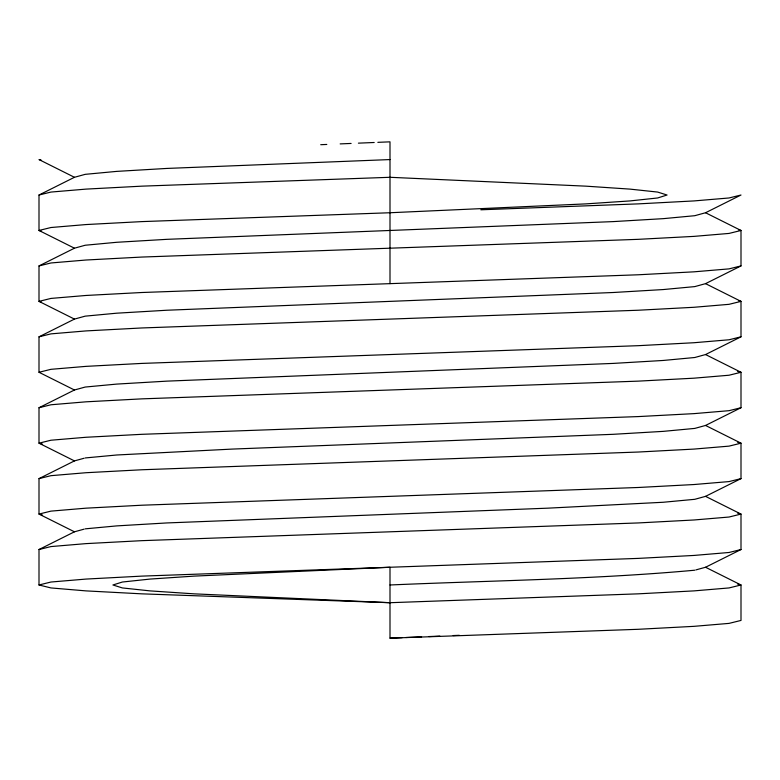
<?xml version="1.0" encoding="UTF-8"?>
<svg xmlns="http://www.w3.org/2000/svg" width="780" height="780" viewBox="0 0 780 780"><rect width="100%" height="100%" fill="white"/><g stroke="black" fill="none" stroke-linecap="round" stroke-linejoin="round"><path stroke-width="1.17" d="M480.841 209.791L638.196 203.882L693.976 200.928L729.037 197.974L741 195.019L705.549 212.745L694.795 215.699L663.273 218.653L613.129 221.608L166.871 239.333L116.727 242.287L85.205 245.242L74.451 248.196L39 230.47L39 195.019L74.451 177.294L85.205 174.34L116.727 171.386L166.871 168.431L390 159.569M705.549 212.745L741 230.47L741 265.921L705.549 283.647L694.795 286.601L663.273 289.555L613.129 292.51L166.871 310.235L116.727 313.19L85.205 316.144L74.451 319.098L39 301.373L39 265.921L74.451 248.196M705.549 283.647L741 301.373L741 336.823L705.549 354.549L694.795 357.503L663.273 360.457L613.129 363.412L166.871 381.137L116.727 384.091L85.205 387.046L74.451 390L39 372.274L39 336.823L74.451 319.098M84.123 458.24L74.451 460.902L39 443.177L39 407.726L74.451 390M84.123 529.142L74.451 531.804L39 514.078L39 478.627L74.451 460.902M390 602.706L194.083 593.843L150.053 590.889L122.372 587.935L112.924 584.981L122.372 582.026L150.053 579.072L194.083 576.118L390 567.255L390 638.157L638.196 629.294L693.976 626.34L729.037 623.386L741 620.432L741 584.981L729.037 587.935L693.976 590.889L638.196 593.843L390 602.706L141.804 593.843L86.024 590.889L50.963 587.935L39 584.981L39 549.529L74.451 531.804M85.205 457.948L116.727 454.994L232.226 449.085L613.129 434.314L663.273 431.36L694.795 428.405L705.549 425.451L741 407.726L741 372.274L705.549 354.549M85.205 528.85L116.727 525.895L166.871 522.941L547.774 508.17L663.273 502.261L694.795 499.307L705.549 496.353L741 478.627L741 443.177L705.549 425.451M695.877 569.917L705.549 567.255L741 549.529L741 514.078L705.549 496.353M39 195.019L50.963 192.065L86.024 189.111L141.804 186.157L390 177.294L585.917 186.157L629.947 189.111L657.628 192.065L667.066 195.019L657.628 197.974L629.947 200.928L585.917 203.882L390 212.745L141.804 221.608L86.024 224.562L50.963 227.516L39 230.47L41.174 231.007M39 265.921L50.963 262.967L86.024 260.013L141.804 257.059L638.196 239.333L693.976 236.379L729.037 233.425L741 230.47L738.826 229.934M39 336.823L50.963 333.869L86.024 330.915L141.804 327.961L638.196 310.235L693.976 307.281L729.037 304.327L741 301.373L738.826 300.836M39 372.274L50.963 369.32L86.024 366.366L141.804 363.412L638.196 345.686L693.976 342.732L729.037 339.778L741 336.823M39 407.726L50.963 404.771L86.024 401.817L141.804 398.863L638.196 381.137L693.976 378.183L729.037 375.229L741 372.274L737.734 371.465M741 265.921L729.037 268.876L693.976 271.83L638.196 274.784L141.804 292.51L86.024 295.464L50.963 298.418L39 301.373L41.174 301.909M39 478.627L50.963 475.673L86.024 472.719L141.804 469.765L638.196 452.039L693.976 449.085L729.037 446.131L741 443.177L737.734 442.367M39 549.529L50.963 546.575L86.024 543.621L141.804 540.667L638.196 522.941L693.976 519.987L729.037 517.033L741 514.078L737.734 513.269M741 407.726L729.037 410.68L693.976 413.634L638.196 416.588L141.804 434.314L86.024 437.268L50.963 440.222L39 443.177L42.266 443.986M39 584.981L50.963 582.026L86.024 579.072L141.804 576.118L638.196 558.392L693.976 555.438L729.037 552.484L741 549.529M741 478.627L729.037 481.582L693.976 484.536L638.196 487.49L141.804 505.216L86.024 508.17L50.963 511.124L39 514.078L42.266 514.888M694.795 570.209C593.473 579.462 491.605 580.525 390 584.981M320.716 144.7L326.8 144.446M340.168 143.9L351.107 143.442M358.4 143.149L374.195 142.496M377.842 142.34L390 141.843L390 283.647M390 638.157L402.158 637.66M405.805 637.504L421.6 636.85M428.893 636.558L439.832 636.1M453.2 635.554L459.284 635.3M41.174 160.105L39 159.569L74.451 177.294M737.734 584.171L741 584.981L705.549 567.255"/></g></svg>
